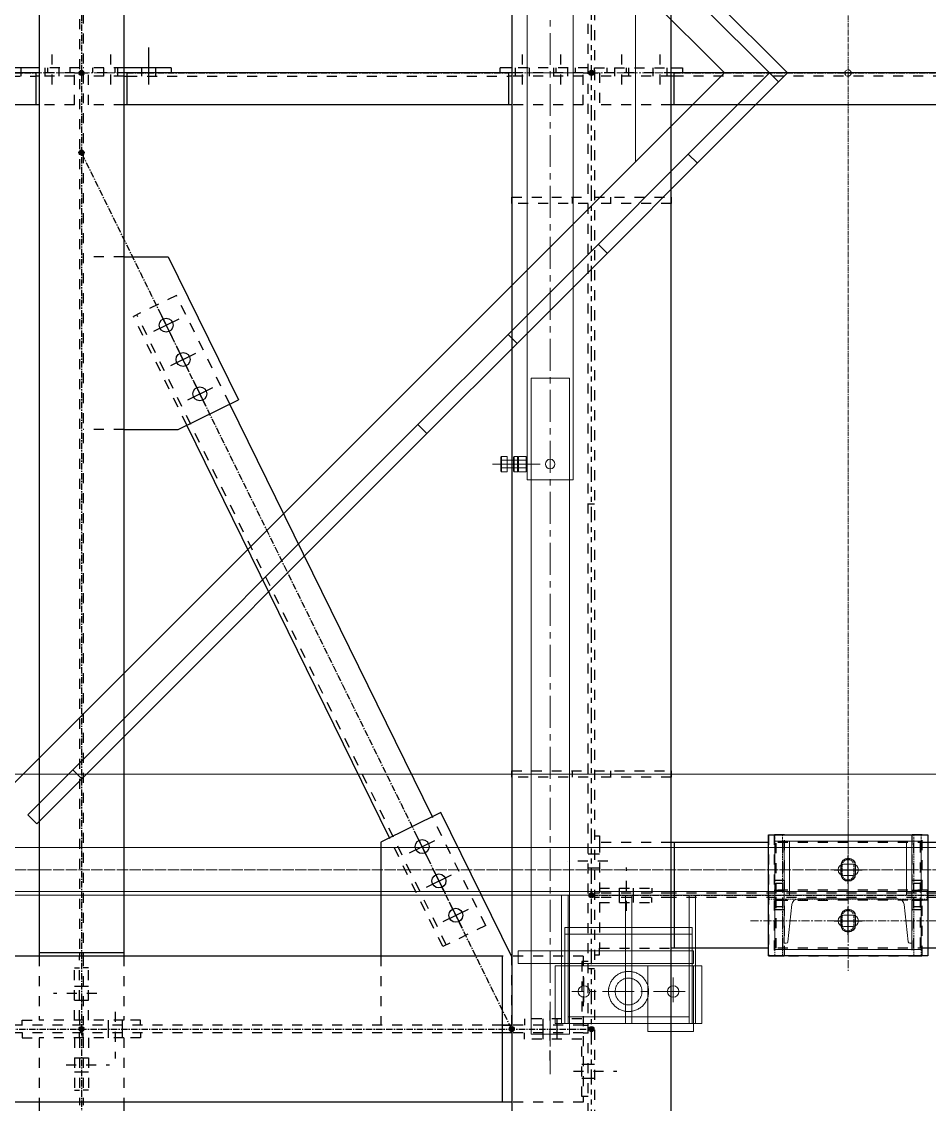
# Model space of a CAD drawing. Header units: inches. Extents: x 209270 to 234360, y -180214 to -150194.
# Drawn here: x 224618 to 226042, y -163182 to -161483 of the extents above; entities that cross this region are included whole.
import ezdxf

# ---------------------------------------------------------------- set-up
doc = ezdxf.new("R2010")
doc.units = ezdxf.units.IN
doc.header["$LTSCALE"] = 10
doc.header["$MEASUREMENT"] = 0
for name, pattern in [('ACAD_ISO02W100', [15, 12, -3]), ('CENTER', [2, 1.25, -0.25, 0.25, -0.25]), ('CENTER2', [1.125, 0.75, -0.125, 0.125, -0.125]), ('DXK_LINE_DOT2', [3.9198, 1.9599, -1.9599]), ('DXK_LINE_DOT5', [7.8785, 2.979, -0.9799, 0.9799, -0.9799, 0.9799, -0.9799]), ('HIDDEN', [0.375, 0.25, -0.125])]:
    doc.linetypes.add(name, pattern=pattern)
doc.layers.get('0').update_dxf_attribs({"color": 1})
for name, color, linetype in [('_BLUE_0', 5, 'Continuous'), ('_BLUE_1', 5, 'Continuous'), ('_BLUE_2', 5, 'Continuous'), ('_BLUE_4', 5, 'Continuous')]:
    doc.layers.add(name, color=color, linetype=linetype)
for name, color, linetype, lineweight in [('All Bought', 1, 'Continuous', 9), ('Belt', 1, 'Continuous', 9), ('CEN', 1, 'CENTER', 9), ('CENETR LINE', 1, 'CENTER2', 9), ('DIM', 1, 'Continuous', 13), ('HIDDEN', 1, 'HIDDEN', 9), ('MAIN OBJECT', 1, 'Continuous', 18), ('OBJECT', 1, 'Continuous', 18), ('STR25', 1, 'Continuous', 5)]:
    doc.layers.add(name, color=color, linetype=linetype, lineweight=lineweight)

# ---------------------------------------------------------------- blocks, each defined once
blk = doc.blocks.new('A$Cb40ec30b')
at = {"layer": 'CEN'}
for p, q in [((0, 15.8), (0, 64.2)), ((-26.3, 40), (26.3, 40)), ((0, -59), (0, -21)), ((-25.5, -40), (26.5, -40))]:
    blk.add_line(p, q, dxfattribs=at)
at = {"layer": 'HIDDEN'}
for points in [[(-103, 6), (-115, 6), (-115, 95), (-103, 95)], [(103, 6), (115, 6), (115, 95), (103, 95)], [(125, 6), (125, -6), (-125, -6), (-125, 6)], [(-103, -6), (-115, -6), (-115, -95), (-103, -95)], [(103, -6), (115, -6), (115, -95), (103, -95)]]:
    blk.add_lwpolyline(points, close=True, dxfattribs=at)
at = {"layer": 'HIDDEN', "elevation": 149686677196.4}
for points in [[(9, 47), (9, 33, -1), (-9, 33), (-9, 47, -1)], [(9, -33), (9, -47, -1), (-9, -47), (-9, -33, -1)]]:
    blk.add_lwpolyline(points, format="xyb", close=True, dxfattribs=at)
at = {"layer": 'STR25', "ltscale": 0.2}
blk.add_lwpolyline([(-125, 95), (125, 95), (125, -95), (-125, -95)], close=True, dxfattribs=at)
blk = doc.blocks.new('A$Cfd238a5e')
at = {"layer": 'CEN'}
for p, q in [((0, 118.3), (0, -118.3)), ((-152.8, 0), (152.8, 0)), ((-152.8, -40), (152.8, -40))]:
    blk.add_line(p, q, dxfattribs=at)
at = {"layer": 'MAIN OBJECT', "ltscale": 0.2, "elevation": 149686677196.4}
for points in [[(7.3, 31), (-6.7, 31, -1), (-6.7, 49), (7.3, 49, -1)], [(7.3, -31), (-6.7, -31, 1), (-6.7, -49), (7.3, -49, 1)]]:
    blk.add_lwpolyline(points, format="xyb", close=True, dxfattribs=at)
at = {"layer": 'OBJECT'}
for points in [[(-115, -85), (115, -85), (115, 85), (-115, 85)], [(-100, 85), (-92, 85), (-92, 0), (-100, 0)], [(100, 85), (92, 85), (92, 0), (100, 0)]]:
    blk.add_lwpolyline(points, close=True, dxfattribs=at)
blk.add_lwpolyline([(-94.4, -72.9, -0.383864), (-96.8, -75), (-100, -75), (-100, 0), (100, 0), (100, -75), (96.8, -75, -0.383864), (94.4, -72.9), (88.3, -14.7, 0.383864), (78.4, -5.7), (-78.4, -5.7, 0.383864), (-88.3, -14.7)], format="xyb", close=True, dxfattribs=at)
at = {"layer": 'DIM'}
blk.add_blockref('A$Cb40ec30b', (0, 0), dxfattribs=at)
blk = doc.blocks.new('A$C2698bf6b')
at = {"layer": 'CENETR LINE'}
for p, q in [((0, -1290), (0, 1290)), ((-22.1, 0), (22.1, 0))]:
    blk.add_line(p, q, dxfattribs=at)
blk.add_circle((0, 0), 5, dxfattribs=at)
at = {"layer": 'DIM'}
blk.add_blockref('A$Cfd238a5e', (0, -1290), dxfattribs=at)
blk = doc.blocks.new('A$C1db7f450')
at = {"layer": 'All Bought', "linetype": 'CENTER', "ltscale": 4}
for p, q in [((372.3, 1342.7, 76268778.1), (372.3, -1570.4, 76268778.1)), ((179.3, -1419, 2061071342.7), (179.3, -1457.9, 2061071342.7)), ((319.3, -1419, 2061071342.7), (319.3, -1457.9, 2061071342.7)), ((160.3, -1440.9, 2061071342.7), (338.2, -1440.9, 2061071342.7))]:
    blk.add_line(p, q, dxfattribs=at)
at = {"layer": 'All Bought'}
for p, q in [((99, 0, -6732037472.9), (1227.3, 1128.3, -6732037472.9)), ((336.3, 638.5, -6732037472.9), (336.3, -638.5, -6732037472.9)), ((408.3, -638.5, -6732037472.9), (408.3, 638.5, -6732037472.9)), ((424.3, 424.3, -6732037472.9), (0, 0, -6732037472.9)), ((14.1, -14.1, -6732037472.9), (438.4, 410.1, -6732037472.9)), ((238.3, -139.3, -6732037472.9), (238.3, 139.3, -6732037472.9)), ((0, 0, -6732037472.9), (424.3, -424.3, -6732037472.9)), ((28.3, 0, -6732037472.9), (438.4, -410.1, -6732037472.9)), ((99, 0, -6732037472.9), (1227.3, -1128.3, -6732037472.9)), ((408.3, 0, -6732037472.9), (336.3, 0, -6732037472.9)), ((141.4, -141.4, -6732037472.9), (155.6, -127.3, -6732037472.9)), ((297, -268.7, -6732037472.9), (282.8, -282.8, -6732037472.9)), ((424.3, -424.3, -6732037472.9), (438.4, -410.1, -6732037472.9)), ((565.7, -565.7, -6732037472.9), (424.3, -424.3, -6732037472.9)), ((438.4, -410.1, -6732037472.9), (579.8, -551.5, -6732037472.9)), ((565.7, -565.7, -6732037472.9), (579.8, -551.5, -6732037472.9)), ((579.8, -551.5, -6732037472.9), (1121.2, -1093, -6732037472.9)), ((1107.1, -1107.1, -6732037472.9), (565.7, -565.7, -6732037472.9)), ((336.3, -638.5, -6732037472.9), (408.3, -638.5, -6732037472.9)), ((342.2, -1508, 76268778.1), (342.2, -638.5, -6732037472.9)), ((402.3, -638.5, -6732037472.9), (402.3, -1508, 76268778.1)), ((1121.2, -1093, -6732037472.9), (1107.1, -1107.1, -6732037472.9)), ((1121.2, -1093, -6732037472.9), (1192, -1163.7, -6732037472.9)), ((1177.8, -1177.8, -6732037472.9), (1107.1, -1107.1, -6732037472.9)), ((1192, -1163.7, -6732037472.9), (1177.8, -1177.8, -6732037472.9)), ((149.3, -1340.8, 2061071342.7), (349.3, -1340.8, 2061071342.7)), ((149.3, -1490.9, 2061071342.7), (149.3, -1340.8, 2061071342.7)), ((349.3, -1340.8, 2061071342.7), (349.3, -1490.9, 2061071342.7)), ((149.3, -1350.8, 2061071342.7), (349.3, -1350.8, 2061071342.7)), ((147.3, -1396.9, 2061071342.7), (147.3, -1376.9, 2061071342.7)), ((147.3, -1376.9, 2061071342.7), (422.4, -1376.9, 2061071342.7)), ((422.4, -1376.9, 2061071342.7), (422.4, -1396.9, 2061071342.7)), ((422.4, -1396.9, 2061071342.7), (147.3, -1396.9, 2061071342.7)), ((219.3, -1400.9, 2061071342.7), (147.3, -1400.9, 2061071342.7)), ((147.3, -1400.9, 2061071342.7), (147.3, -1503.9, 2061071342.7)), ((219.3, -1503.9, 2061071342.7), (219.3, -1400.9, 2061071342.7)), ((349.3, -1490.9, 2061071342.7), (149.3, -1490.9, 2061071342.7)), ((147.3, -1503.9, 2061071342.7), (219.3, -1503.9, 2061071342.7)), ((402.3, -1508, 76268778.1), (342.2, -1508, 76268778.1))]:
    blk.add_line(p, q, dxfattribs=at)
at = {"layer": 'All Bought', "linetype": 'ACAD_ISO02W100', "ltscale": 2.5}
for p, q in [((342.2, -638.5, -6732037472.9), (342.2, -478.7, -6732037472.9)), ((342.2, -478.7, -6732037472.9), (402.3, -478.7, -6732037472.9)), ((402.3, -478.7, -6732037472.9), (402.3, -638.5, -6732037472.9)), ((402.3, -638.5, -6732037472.9), (342.2, -638.5, -6732037472.9))]:
    blk.add_line(p, q, dxfattribs=at)
at = {"layer": 'All Bought', "linetype": 'Continuous'}
for p, q in [((409.8, -601.5, -6732037472.9), (409.8, -625.5, -6732037472.9)), ((421.8, -601.5, -6732037472.9), (409.8, -601.5, -6732037472.9)), ((448.9, -607.5, -6732037472.9), (409.8, -607.5, -6732037472.9)), ((421.8, -601.5, -6732037472.9), (421.8, -625.5, -6732037472.9)), ((421.8, -601.5, -6732037472.9), (422.7, -603.1, -6732037472.9)), ((423.6, -601.5, -6732037472.9), (422.7, -603.1, -6732037472.9)), ((422.7, -603.1, -6732037472.9), (422.7, -624.1, -6732037472.9)), ((423.6, -601.5, -6732037472.9), (423.6, -625.5, -6732037472.9)), ((428.9, -601.5, -6732037472.9), (423.6, -601.5, -6732037472.9)), ((428.9, -601.5, -6732037472.9), (428.9, -625.5, -6732037472.9)), ((428.9, -601.5, -6732037472.9), (429.8, -603.1, -6732037472.9)), ((429.8, -603.1, -6732037472.9), (429.8, -624.1, -6732037472.9)), ((439.8, -601.5, -6732037472.9), (439.8, -625.5, -6732037472.9)), ((448.9, -601.5, -6732037472.9), (439.8, -601.5, -6732037472.9)), ((448.9, -601.5, -6732037472.9), (448.9, -625.5, -6732037472.9)), ((448.9, -601.5, -6732037472.9), (449.8, -603.1, -6732037472.9)), ((449.8, -603.1, -6732037472.9), (449.8, -624.1, -6732037472.9)), ((388.1, -613.5, -6732037472.9), (462.8, -613.5, -6732037472.9)), ((448.9, -619.5, -6732037472.9), (409.8, -619.5, -6732037472.9)), ((421.8, -625.5, -6732037472.9), (409.8, -625.5, -6732037472.9)), ((421.8, -625.5, -6732037472.9), (422.7, -623.9, -6732037472.9)), ((423.6, -625.5, -6732037472.9), (422.7, -623.9, -6732037472.9)), ((428.9, -625.5, -6732037472.9), (423.6, -625.5, -6732037472.9)), ((428.9, -625.5, -6732037472.9), (429.8, -623.9, -6732037472.9)), ((448.9, -625.5, -6732037472.9), (439.8, -625.5, -6732037472.9)), ((448.9, -625.5, -6732037472.9), (449.8, -623.9, -6732037472.9))]:
    blk.add_line(p, q, dxfattribs=at)
at = {"layer": 'All Bought', "linetype": 'ACAD_ISO02W100', "ltscale": 3}
for p, q in [((154.3, -1480.9, 2061071342.7), (154.3, -1400.9, 2061071342.7)), ((154.3, -1400.9, 2061071342.7), (344.3, -1400.9, 2061071342.7)), ((344.3, -1400.9, 2061071342.7), (344.3, -1480.9, 2061071342.7)), ((344.3, -1480.9, 2061071342.7), (154.3, -1480.9, 2061071342.7))]:
    blk.add_line(p, q, dxfattribs=at)
at = {"layer": 'All Bought', "linetype": 'Continuous'}
blk.add_circle((372.3, -613.5, -6732037472.9), 7.5, dxfattribs=at)
at = {"layer": 'All Bought', "linetype": 'ACAD_ISO02W100', "ltscale": 3}
for radius in [31.5, 21]:
    blk.add_circle((249.3, -1440.9, 2061071342.7), radius, dxfattribs=at)
at = {"layer": 'All Bought'}
for centre in [(179.3, -1440.9, 2061071342.7), (319.3, -1440.9, 2061071342.7)]:
    blk.add_circle(centre, 9, dxfattribs=at)
at = {"layer": 'All Bought', "linetype": 'Continuous'}
for centre, radius, start, end in [((417.2, -604.5, -6732037472.9), 5.45, 326.6015, 33.3985), ((402.2, -613.5, -6732037472.9), 20.4, 342.9385, 17.0615), ((428.1, -604.5, -6732037472.9), 5.45, 146.6015, 213.3985), ((443.1, -613.5, -6732037472.9), 20.4, 162.9385, 197.0615), ((424.3, -604.5, -6732037472.9), 5.45, 326.6015, 33.3985), ((409.3, -613.5, -6732037472.9), 20.4, 342.9385, 17.0615), ((444.3, -604.5, -6732037472.9), 5.45, 326.6015, 33.3985), ((429.3, -613.5, -6732037472.9), 20.4, 342.9385, 17.0615), ((417.2, -622.5, -6732037472.9), 5.45, 326.6015, 33.3985), ((428.1, -622.5, -6732037472.9), 5.45, 146.6015, 213.3985), ((424.3, -622.5, -6732037472.9), 5.45, 326.6015, 33.3985), ((444.3, -622.5, -6732037472.9), 5.45, 326.6015, 33.3985)]:
    blk.add_arc(centre, radius, start, end, dxfattribs=at)
at = {"layer": 'MAIN OBJECT'}
for p, q in [((144.3, -1490.9), (144.3, -1290)), ((154.3, -1290), (144.3, -1290)), ((154.3, -1490.9), (154.3, -1290)), ((244.3, -1490.9), (244.3, -1290)), ((254.3, -1290), (244.3, -1290)), ((254.3, -1490.9), (254.3, -1290)), ((344.3, -1490.9), (344.3, -1290)), ((354.3, -1290), (344.3, -1290)), ((354.3, -1490.9), (354.3, -1290)), ((134.3, -1490.9), (134.3, -1400.9)), ((364.3, -1400.9), (134.3, -1400.9)), ((364.3, -1400.9), (364.3, -1490.9)), ((364.3, -1490.9), (134.3, -1490.9))]:
    blk.add_line(p, q, dxfattribs=at)
blk = doc.blocks.new('MECH_DRAWING')
at = {"layer": 'Belt'}
blk.add_line((232519.4, -162663.7, 0), (219599.9, -162663.7, 0), dxfattribs=at)
at = {"layer": 'CEN'}
for p, q in [((220011.9, -161563.7), (232509.3, -161563.7)), ((220972.4, -162813.7), (228896, -162813.7)), ((232519.7, -162813.7), (221148.1, -162813.7))]:
    blk.add_line(p, q, dxfattribs=at)
at = {"layer": 'HIDDEN'}
for p, q in [((220972.4, -162847.6, 8793052905.5), (228896, -162847.6, 8793052905.5)), ((232519.8, -162847.6, 7050750846.7), (221148.1, -162847.6, 7050750846.7))]:
    blk.add_line(p, q, dxfattribs=at)
at = {"layer": 'MAIN OBJECT'}
for p, q in [((220972.4, -162778.7), (228896, -162778.7)), ((232519.6, -162778.7), (221148.1, -162778.7)), ((220972.4, -162853.7), (228896, -162853.7)), ((232519.8, -162853.7), (221148.1, -162853.7))]:
    blk.add_line(p, q, dxfattribs=at)
at = {"layer": 'DIM'}
blk.add_blockref('A$C2698bf6b', (225914.5, -161563.7, 8206523580.7), dxfattribs=at)
at = {"layer": 'MAIN OBJECT', "xscale": -1}
blk.add_blockref('A$C1db7f450', (225819.5, -161563.7, -2763300251.2), dxfattribs=at)
blk = doc.blocks.new('GridLine-116860372-116903 - 114867')
at = {"layer": '_BLUE_2', "linetype": 'DXK_LINE_DOT5'}
blk.add_line((20200.6, 12454.5), (20200.6, 27661.7), dxfattribs=at)
blk = doc.blocks.new('Part-116860372-157441 - 114867')
at = {"layer": '_BLUE_1', "linetype": 'DXK_LINE_DOT2'}
for p, q in [((20194.3, 16350.9), (20206.8, 16350.9)), ((20206.8, 15439), (20194.3, 15439))]:
    blk.add_line(p, q, dxfattribs=at)
blk = doc.blocks.new('Bolt-116860372-115915 - 114867')
at = {"layer": '_BLUE_1', "linetype": 'DXK_LINE_DOT2'}
for p, q in [((20065.6, 17173.3), (20065.6, 17245.8)), ((20140.6, 17173.3), (20140.6, 17245.8)), ((20051.8, 17195.8), (20051.8, 17205.8)), ((20079.3, 17195.8), (20079.3, 17205.8)), ((20126.8, 17195.8), (20126.8, 17205.8)), ((20154.3, 17195.8), (20154.3, 17205.8)), ((20051.8, 17189.6), (20051.8, 17195.8)), ((20079.3, 17189.6), (20079.3, 17195.8)), ((20126.8, 17189.6), (20126.8, 17195.8)), ((20154.3, 17189.6), (20154.3, 17195.8))]:
    blk.add_line(p, q, dxfattribs=at)
blk = doc.blocks.new('Part-116860372-114981 - 114867')
at = {"layer": '_BLUE_4', "linetype": 'Continuous'}
blk.add_hatch(color=256, dxfattribs=at).paths.add_polyline_path([(20200.6, 15315.8, -1), (20200.6, 15325.8, -1)])
at = {"layer": '_BLUE_1', "linetype": 'DXK_LINE_DOT2'}
for p, q in [((20184.3, 15464), (20025.6, 15464)), ((20184.3, 15464), (20184.3, 15177.7)), ((20025.6, 15328.3), (9338.1, 15328.3)), ((20025.6, 15313.4), (9338.1, 15313.4)), ((20184.3, 15328.3), (20044.3, 15328.3)), ((20184.3, 15313.4), (20044.3, 15313.4)), ((20184.3, 15177.7), (14135.7, 15177.7))]:
    blk.add_line(p, q, dxfattribs=at)
at = {"layer": '_BLUE_2', "linetype": 'Continuous'}
for p, q in [((20025.6, 15464), (18841.8, 15464)), ((20025.6, 15464), (20025.6, 15177.7)), ((20043.7, 15464), (20044.3, 15464)), ((20044.3, 15328.3), (20025.6, 15328.3)), ((20044.3, 15313.4), (20025.6, 15313.4)), ((20044.3, 15177.7), (9338.1, 15177.7))]:
    blk.add_line(p, q, dxfattribs=at)
at = {"layer": '_BLUE_4', "linetype": 'CENTER'}
blk.add_line((9338.1, 15320.8), (20200.6, 15320.8), dxfattribs=at)
at = {"layer": '_BLUE_4', "linetype": 'Continuous'}
blk.add_circle((20200.6, 15320.8), 5, dxfattribs=at)
blk = doc.blocks.new('Part-116860372-114985 - 114867')
at = {"layer": '_BLUE_4', "linetype": 'Continuous'}
blk.add_hatch(color=256, dxfattribs=at).paths.add_polyline_path([(19200.6, 15315.8, -1), (19200.6, 15325.8, -1)])
at = {"layer": '_BLUE_1', "linetype": 'DXK_LINE_DOT2'}
for p, q in [((19197, 18908.3), (19197, 15470.2)), ((19204.1, 17626.2), (19204.1, 15470.2)), ((19117.3, 15464), (19117.3, 15338.3)), ((19197, 15338.3), (19197, 15464)), ((19204.1, 15464), (19204.1, 15338.3)), ((19283.8, 15464), (19283.8, 15338.3)), ((19283.8, 15338.3), (19117.3, 15338.3))]:
    blk.add_line(p, q, dxfattribs=at)
at = {"layer": '_BLUE_2', "linetype": 'Continuous'}
for p, q in [((19117.3, 18914.6), (19117.3, 15464)), ((19283.8, 18914.6), (19283.8, 15464)), ((19283.8, 15470.2), (19117.3, 15470.2)), ((19197, 15470.2), (19197, 15464)), ((19204.1, 15470.2), (19204.1, 15464))]:
    blk.add_line(p, q, dxfattribs=at)
at = {"layer": '_BLUE_4', "linetype": 'CENTER'}
blk.add_line((19200.6, 19070.8), (19200.6, 15320.8), dxfattribs=at)
at = {"layer": '_BLUE_4', "linetype": 'Continuous'}
blk.add_circle((19200.6, 15320.8), 5, dxfattribs=at)
blk = doc.blocks.new('Part-116860372-114995 - 114867')
at = {"layer": '_BLUE_4', "linetype": 'Continuous'}
blk.add_hatch(color=256, dxfattribs=at).paths.add_polyline_path([(19200.6, 15315.8, -1), (19200.6, 15325.8, -1)])
at = {"layer": '_BLUE_1', "linetype": 'DXK_LINE_DOT2'}
for p, q in [((19117.3, 15303.4), (19117.3, 15177.7)), ((19283.8, 15303.4), (19117.3, 15303.4)), ((19197, 15303.4), (19197, 15177.7)), ((19204.1, 15303.4), (19204.1, 15177.7)), ((19283.8, 15303.4), (19283.8, 15177.7))]:
    blk.add_line(p, q, dxfattribs=at)
at = {"layer": '_BLUE_2', "linetype": 'Continuous'}
for p, q in [((19117.3, 15177.7), (19117.3, 12689.6)), ((19197, 15177.7), (19197, 15171.5)), ((19204.1, 15177.7), (19204.1, 15171.5)), ((19283.8, 15177.7), (19283.8, 12689.6))]:
    blk.add_line(p, q, dxfattribs=at)
at = {"layer": '_BLUE_4', "linetype": 'CENTER'}
blk.add_line((19200.6, 15320.8), (19200.6, 12570.8), dxfattribs=at)
at = {"layer": '_BLUE_4', "linetype": 'Continuous'}
blk.add_circle((19200.6, 15320.8), 5, dxfattribs=at)
blk = doc.blocks.new('Part-116860372-114997 - 114867')
at = {"layer": '_BLUE_4', "linetype": 'Continuous'}
blk.add_hatch(color=256, dxfattribs=at).paths.add_polyline_path([(20200.6, 15578.3, -1), (20200.6, 15588.3, -1)])
at = {"layer": '_BLUE_1', "linetype": 'DXK_LINE_DOT2'}
for p, q in [((20216.8, 15686.9), (20216.8, 15479.8)), ((20356.8, 15686.9), (20216.8, 15686.9)), ((20860.5, 15686.9), (20548, 15686.9)), ((20356.8, 15587.5), (20216.8, 15587.5)), ((23934.7, 15587.5), (20363.1, 15587.5)), ((20356.8, 15579.1), (20216.8, 15579.1)), ((23934.7, 15579.1), (20363.1, 15579.1)), ((20216.8, 15479.8), (20356.8, 15479.8)), ((20860.5, 15479.8), (20548, 15479.8))]:
    blk.add_line(p, q, dxfattribs=at)
at = {"layer": '_BLUE_2', "linetype": 'Continuous'}
for p, q in [((20548, 15686.9), (20356.8, 15686.9)), ((20363.1, 15686.9), (20363.1, 15479.8)), ((22423, 15686.9), (20860.5, 15686.9)), ((20363.1, 15587.5), (20356.8, 15587.5)), ((20363.1, 15579.1), (20356.8, 15579.1)), ((20363.1, 15479.8), (20356.8, 15479.8)), ((20548, 15479.8), (20363.1, 15479.8)), ((22423, 15479.8), (20860.5, 15479.8))]:
    blk.add_line(p, q, dxfattribs=at)
at = {"layer": '_BLUE_4', "linetype": 'CENTER'}
blk.add_line((20200.6, 15583.3), (23950.6, 15583.3), dxfattribs=at)
at = {"layer": '_BLUE_4', "linetype": 'Continuous'}
blk.add_circle((20200.6, 15583.3), 5, dxfattribs=at)
blk = doc.blocks.new('Part-116860372-116688 - 114867')
at = {"layer": '_BLUE_1', "linetype": 'DXK_LINE_DOT2'}
for p, q in [((20563.1, 15479.8), (20563.1, 15579.1)), ((20575.6, 15579.1), (20575.6, 15479.8)), ((20575.6, 15560.4), (20563.1, 15560.4))]:
    blk.add_line(p, q, dxfattribs=at)
blk = doc.blocks.new('Part-116860372-115036 - 114867')
at = {"layer": '_BLUE_4', "linetype": 'Continuous'}
for points in [[(18579.3, 17190.8, -1), (18579.3, 17200.8, -1)], [(19200.6, 17190.8, -1), (19200.6, 17200.8, -1)]]:
    blk.add_hatch(color=256, dxfattribs=at).paths.add_polyline_path(points)
at = {"layer": '_BLUE_1', "linetype": 'DXK_LINE_DOT2'}
for p, q in [((18592.9, 17133.3), (18592.9, 17195.8)), ((18668.8, 17195.8), (18592.9, 17195.8)), ((18662.6, 17189.6), (18592.9, 17189.6)), ((18668.8, 17189.6), (19111.1, 17189.6)), ((19187, 17195.8), (19111.1, 17195.8)), ((19187, 17189.6), (19117.3, 17189.6)), ((19187, 17133.3), (19187, 17195.8)), ((18662.6, 17133.3), (18592.9, 17133.3)), ((19187, 17133.3), (19117.3, 17133.3))]:
    blk.add_line(p, q, dxfattribs=at)
at = {"layer": '_BLUE_2', "linetype": 'Continuous'}
for p, q in [((18662.6, 17189.6), (18668.8, 17189.6)), ((19111.1, 17195.8), (18668.8, 17195.8)), ((18668.8, 17195.8), (18668.8, 17133.3)), ((19111.1, 17195.8), (19111.1, 17133.3)), ((19117.3, 17189.6), (19111.1, 17189.6)), ((19117.3, 17133.3), (18662.6, 17133.3))]:
    blk.add_line(p, q, dxfattribs=at)
at = {"layer": '_BLUE_4', "linetype": 'CENTER'}
for p, q in [((18579.3, 17195.8), (18592.9, 17195.8)), ((18668.8, 17195.8), (19111.1, 17195.8)), ((19187, 17195.8), (19200.6, 17195.8))]:
    blk.add_line(p, q, dxfattribs=at)
at = {"layer": '_BLUE_4', "linetype": 'Continuous'}
for centre in [(18579.3, 17195.8), (19200.6, 17195.8)]:
    blk.add_circle(centre, 5, dxfattribs=at)
blk = doc.blocks.new('Part-116860372-115037 - 114867')
at = {"layer": '_BLUE_4', "linetype": 'Continuous'}
for points in [[(19200.6, 17190.8, -1), (19200.6, 17200.8, -1)], [(20200.6, 17190.8, -1), (20200.6, 17200.8, -1)]]:
    blk.add_hatch(color=256, dxfattribs=at).paths.add_polyline_path(points)
at = {"layer": '_BLUE_1', "linetype": 'DXK_LINE_DOT2'}
for p, q in [((19214.1, 17133.3), (19214.1, 17195.8)), ((19290.1, 17195.8), (19214.1, 17195.8)), ((19283.8, 17189.6), (19214.1, 17189.6)), ((19290.1, 17189.6), (20038.1, 17189.6)), ((20184.3, 17195.8), (20038.1, 17195.8)), ((20184.3, 17189.6), (20044.3, 17189.6)), ((20184.3, 17133.3), (20184.3, 17195.8)), ((19283.8, 17133.3), (19214.1, 17133.3)), ((20184.3, 17133.3), (20044.3, 17133.3))]:
    blk.add_line(p, q, dxfattribs=at)
at = {"layer": '_BLUE_2', "linetype": 'Continuous'}
for p, q in [((19283.8, 17189.6), (19290.1, 17189.6)), ((20038.1, 17195.8), (19290.1, 17195.8)), ((19290.1, 17133.3), (19290.1, 17195.8)), ((20038.1, 17195.8), (20038.1, 17133.3)), ((20044.3, 17189.6), (20038.1, 17189.6)), ((20044.3, 17133.3), (19283.8, 17133.3))]:
    blk.add_line(p, q, dxfattribs=at)
at = {"layer": '_BLUE_4', "linetype": 'CENTER'}
for p, q in [((19200.6, 17195.8), (19214.1, 17195.8)), ((19290.1, 17195.8), (20038.1, 17195.8)), ((20184.3, 17195.8), (20200.6, 17195.8))]:
    blk.add_line(p, q, dxfattribs=at)
at = {"layer": '_BLUE_4', "linetype": 'Continuous'}
for centre in [(19200.6, 17195.8), (20200.6, 17195.8)]:
    blk.add_circle(centre, 5, dxfattribs=at)
blk = doc.blocks.new('Part-116860372-115913 - 114867')
at = {"layer": '_BLUE_1', "linetype": 'DXK_LINE_DOT2'}
for p, q in [((20194.3, 17205.8), (20044.3, 17205.8)), ((20131.8, 17195.8), (20131.8, 17205.8)), ((20169.3, 17195.8), (20169.3, 17205.8))]:
    blk.add_line(p, q, dxfattribs=at)
at = {"layer": '_BLUE_2', "linetype": 'Continuous'}
for p, q in [((20044.3, 17205.8), (20021.8, 17205.8)), ((20021.8, 17195.8), (20021.8, 17205.8)), ((20044.3, 17195.8), (20038.1, 17195.8))]:
    blk.add_line(p, q, dxfattribs=at)
blk = doc.blocks.new('Part-116860372-115038 - 114867')
at = {"layer": '_BLUE_4', "linetype": 'Continuous'}
for points in [[(20200.6, 17190.8, -1), (20200.6, 17200.8, -1)], [(21450.6, 17190.8, -1), (21450.6, 17200.8, -1)]]:
    blk.add_hatch(color=256, dxfattribs=at).paths.add_polyline_path(points)
at = {"layer": '_BLUE_1', "linetype": 'DXK_LINE_DOT2'}
for p, q in [((20216.8, 17195.8), (20216.8, 17133.3)), ((20363.1, 17195.8), (20216.8, 17195.8)), ((20356.8, 17189.6), (20216.8, 17189.6)), ((21361.1, 17189.6), (20363.1, 17189.6)), ((21361.1, 17195.8), (21437, 17195.8)), ((21437, 17189.6), (21367.3, 17189.6)), ((21437, 17195.8), (21437, 17133.3)), ((20356.8, 17133.3), (20216.8, 17133.3)), ((21437, 17133.3), (21367.3, 17133.3))]:
    blk.add_line(p, q, dxfattribs=at)
at = {"layer": '_BLUE_2', "linetype": 'Continuous'}
for p, q in [((20363.1, 17189.6), (20356.8, 17189.6)), ((21361.1, 17195.8), (20363.1, 17195.8)), ((20363.1, 17133.3), (20363.1, 17195.8)), ((21361.1, 17195.8), (21361.1, 17133.3)), ((21367.3, 17189.6), (21361.1, 17189.6)), ((21367.3, 17133.3), (20356.8, 17133.3))]:
    blk.add_line(p, q, dxfattribs=at)
at = {"layer": '_BLUE_4', "linetype": 'CENTER'}
for p, q in [((20200.6, 17195.8), (20216.8, 17195.8)), ((20363.1, 17195.8), (21361.1, 17195.8)), ((21437, 17195.8), (21450.6, 17195.8))]:
    blk.add_line(p, q, dxfattribs=at)
at = {"layer": '_BLUE_4', "linetype": 'Continuous'}
for centre in [(20200.6, 17195.8), (21450.6, 17195.8)]:
    blk.add_circle(centre, 5, dxfattribs=at)
blk = doc.blocks.new('Part-116860372-115925 - 114867')
at = {"layer": '_BLUE_1', "linetype": 'DXK_LINE_DOT2'}
for p, q in [((20216.8, 15579.1), (20206.8, 15579.1)), ((20216.8, 15569.1), (20319.3, 15569.1)), ((20319.3, 15569.1), (20319.3, 15579.1)), ((20216.8, 15466.6), (20216.8, 15479.8)), ((20206.8, 15466.6), (20216.8, 15466.6))]:
    blk.add_line(p, q, dxfattribs=at)
blk = doc.blocks.new('Part-116860372-115077 - 114867')
at = {"layer": '_BLUE_4', "linetype": 'Continuous'}
for points in [[(19200.6, 17034.6, -1), (19200.6, 17044.6, -1)], [(20044.3, 15315.8, -1), (20044.3, 15325.8, -1)]]:
    blk.add_hatch(color=256, dxfattribs=at).paths.add_polyline_path(points)
at = {"layer": '_BLUE_1', "linetype": 'DXK_LINE_DOT2'}
for p, q in [((19386.7, 16759.7), (19302.6, 16718.3)), ((19491.4, 16546.5), (19386.7, 16759.7)), ((19407.2, 16505.2), (19302.6, 16718.3)), ((19915.9, 15486), (19309.3, 16721.7)), ((19993.3, 15524), (19888.7, 15737.2)), ((19909.2, 15482.7), (19804.5, 15695.9)), ((19993.3, 15524), (19909.2, 15482.7))]:
    blk.add_line(p, q, dxfattribs=at)
at = {"layer": '_BLUE_2', "linetype": 'Continuous'}
for p, q in [((19888.7, 15737.2), (19491.4, 16546.5)), ((19804.5, 15695.9), (19407.2, 16505.2))]:
    blk.add_line(p, q, dxfattribs=at)
at = {"layer": '_BLUE_4', "linetype": 'CENTER'}
blk.add_line((20044.3, 15320.8), (19200.6, 17039.6), dxfattribs=at)
at = {"layer": '_BLUE_4', "linetype": 'Continuous'}
for centre in [(19200.6, 17039.6), (20044.3, 15320.8)]:
    blk.add_circle(centre, 5, dxfattribs=at)
blk = doc.blocks.new('Part-116860372-115211 - 114867')
at = {"layer": '_BLUE_1', "linetype": 'DXK_LINE_DOT2'}
for p, q in [((19084.5, 15313.4), (19084.5, 15303.4)), ((19197, 15303.4), (19197, 15313.4)), ((19084.5, 15303.4), (19117.3, 15303.4)), ((19187, 15303.4), (19187, 15200.9)), ((19187, 15200.9), (19197, 15200.9))]:
    blk.add_line(p, q, dxfattribs=at)
blk = doc.blocks.new('Bolt-116860372-115927 - 114867')
at = {"layer": '_BLUE_1', "linetype": 'DXK_LINE_DOT2'}
for p, q in [((20233.1, 15650), (20154.3, 15650)), ((20206.8, 15663.8), (20194.3, 15663.8)), ((20216.8, 15663.8), (20206.8, 15663.8)), ((20206.8, 15636.3), (20194.3, 15636.3)), ((20216.8, 15636.3), (20206.8, 15636.3))]:
    blk.add_line(p, q, dxfattribs=at)
blk = doc.blocks.new('Part-116860372-115115 - 114867')
at = {"layer": '_BLUE_2', "linetype": 'Continuous'}
for p, q in [((20044.3, 20964.1), (20044.3, 12960.8)), ((20356.8, 12960.8), (20356.8, 20964.1))]:
    blk.add_line(p, q, dxfattribs=at)
blk = doc.blocks.new('Part-116860372-115117 - 114867')
at = {"layer": '_BLUE_1', "linetype": 'DXK_LINE_DOT2'}
for p, q in [((20194.3, 12960.8), (20194.3, 20964.1)), ((20206.8, 20964.1), (20206.8, 12960.8))]:
    blk.add_line(p, q, dxfattribs=at)
blk = doc.blocks.new('Part-116860372-115277 - 114867')
at = {"layer": '_BLUE_1', "linetype": 'DXK_LINE_DOT2'}
for p, q in [((19214.1, 15440.8), (19204.1, 15440.8)), ((19214.1, 15338.3), (19214.1, 15440.8)), ((19204.1, 15338.3), (19204.1, 15328.3)), ((19316.6, 15338.3), (19283.8, 15338.3)), ((19316.6, 15328.3), (19316.6, 15338.3))]:
    blk.add_line(p, q, dxfattribs=at)
blk = doc.blocks.new('Part-116860372-115210 - 114867')
at = {"layer": '_BLUE_1', "linetype": 'DXK_LINE_DOT2'}
for p, q in [((19204.1, 15303.4), (19204.1, 15313.4)), ((19316.6, 15313.4), (19316.6, 15303.4)), ((19214.1, 15303.4), (19214.1, 15200.9)), ((19316.6, 15303.4), (19283.8, 15303.4)), ((19214.1, 15200.9), (19204.1, 15200.9))]:
    blk.add_line(p, q, dxfattribs=at)
blk = doc.blocks.new('Bolt-116860372-115212 - 114867')
at = {"layer": '_BLUE_1', "linetype": 'DXK_LINE_DOT2'}
for p, q in [((19170.8, 15250.9), (19255.8, 15250.9)), ((19187, 15264.6), (19197, 15264.6)), ((19197, 15264.6), (19204.1, 15264.6)), ((19204.1, 15264.6), (19214.1, 15264.6)), ((19187, 15237.1), (19197, 15237.1)), ((19197, 15237.1), (19204.1, 15237.1)), ((19204.1, 15237.1), (19214.1, 15237.1))]:
    blk.add_line(p, q, dxfattribs=at)
blk = doc.blocks.new('Part-116860372-116641 - 114867')
at = {"layer": '_BLUE_1', "linetype": 'DXK_LINE_DOT2'}
for p, q in [((20559.3, 15702.1), (20559.3, 15593.3)), ((20579.3, 15702.1), (20559.3, 15702.1)), ((20579.3, 15593.3), (20579.3, 15702.1)), ((20579.3, 15612.1), (20559.3, 15612.1)), ((20559.3, 15593.3), (20579.3, 15593.3))]:
    blk.add_line(p, q, dxfattribs=at)
blk = doc.blocks.new('Part-116860372-149898 - 114867')
at = {"layer": '_BLUE_1', "linetype": 'DXK_LINE_DOT2'}
for p, q in [((20069.3, 15300.9), (20069.3, 15313.4)), ((20184.3, 15313.4), (20194.3, 15313.4)), ((20181.8, 15300.9), (20069.3, 15300.9)), ((20181.8, 15188.4), (20181.8, 15300.9)), ((20194.3, 15188.4), (20181.8, 15188.4))]:
    blk.add_line(p, q, dxfattribs=at)
blk = doc.blocks.new('Part-116860372-115276 - 114867')
at = {"layer": '_BLUE_1', "linetype": 'DXK_LINE_DOT2'}
for p, q in [((19187, 15338.3), (19187, 15440.8)), ((19187, 15440.8), (19197, 15440.8)), ((19084.5, 15328.3), (19084.5, 15338.3)), ((19084.5, 15338.3), (19117.3, 15338.3)), ((19197, 15338.3), (19197, 15328.3))]:
    blk.add_line(p, q, dxfattribs=at)
blk = doc.blocks.new('Bolt-116860372-115278 - 114867')
at = {"layer": '_BLUE_1', "linetype": 'DXK_LINE_DOT2'}
for p, q in [((19197, 15404.5), (19187, 15404.5)), ((19204.1, 15404.5), (19197, 15404.5)), ((19214.1, 15404.5), (19204.1, 15404.5)), ((19230.4, 15390.8), (19145.4, 15390.8)), ((19197, 15377), (19187, 15377)), ((19204.1, 15377), (19197, 15377)), ((19214.1, 15377), (19204.1, 15377))]:
    blk.add_line(p, q, dxfattribs=at)
blk = doc.blocks.new('Bolt-116860372-115282 - 114867')
at = {"layer": '_BLUE_1', "linetype": 'DXK_LINE_DOT2'}
for p, q in [((19266.6, 15354.5), (19266.6, 15263.3)), ((19252.9, 15338.3), (19252.9, 15328.3)), ((19280.4, 15338.3), (19280.4, 15328.3)), ((19252.9, 15328.3), (19252.9, 15313.4)), ((19252.9, 15313.4), (19252.9, 15303.4)), ((19280.4, 15328.3), (19280.4, 15313.4)), ((19280.4, 15313.4), (19280.4, 15303.4))]:
    blk.add_line(p, q, dxfattribs=at)
blk = doc.blocks.new('Part-116860372-116639 - 114867')
at = {"layer": '_BLUE_1', "linetype": 'DXK_LINE_DOT2'}
for p, q in [((20860.5, 15593.4), (20548, 15593.3)), ((20548, 15573.3), (20548, 15593.3)), ((20860.5, 15573.4), (20860.5, 15593.4)), ((20860.5, 15573.4), (20548, 15573.3))]:
    blk.add_line(p, q, dxfattribs=at)
blk = doc.blocks.new('Part-116860372-116359 - 114867')
at = {"layer": '_BLUE_1', "linetype": 'DXK_LINE_DOT2'}
for p, q in [((20044.3, 16939.6), (20044.3, 16952.1)), ((20044.3, 16952.1), (20194.3, 16952.1)), ((20163.1, 16952.1), (20163.1, 16939.6)), ((20194.3, 16939.6), (20044.3, 16939.6))]:
    blk.add_line(p, q, dxfattribs=at)
blk = doc.blocks.new('Part-116860372-116689 - 114867')
at = {"layer": '_BLUE_1', "linetype": 'DXK_LINE_DOT2'}
for p, q in [((20563.1, 15587.5), (20563.1, 15686.9)), ((20575.6, 15686.9), (20575.6, 15587.5)), ((20575.6, 15606.3), (20563.1, 15606.3))]:
    blk.add_line(p, q, dxfattribs=at)
blk = doc.blocks.new('Bolt-116860372-116646 - 114867')
at = {"layer": '_BLUE_2', "linetype": 'Continuous'}
for p, q in [((20690.5, 15642.1), (20691.6, 15647.4)), ((20691.6, 15647.4), (20694.6, 15651.8)), ((20694.6, 15651.8), (20699, 15654.8)), ((20699, 15654.8), (20704.3, 15655.9)), ((20704.3, 15605.9), (20704.3, 15660.9)), ((20704.3, 15655.9), (20704.3, 15655.9)), ((20704.3, 15655.9), (20709.5, 15654.8)), ((20709.5, 15654.8), (20714, 15651.8)), ((20714, 15651.8), (20717, 15647.4)), ((20717, 15647.4), (20718, 15642.1)), ((20676.8, 15633.4), (20731.8, 15633.4)), ((20690.5, 15624.6), (20690.5, 15642.1)), ((20718, 15642.1), (20718, 15624.6)), ((20691.6, 15619.4), (20690.5, 15624.6)), ((20694.6, 15614.9), (20691.6, 15619.4)), ((20699, 15611.9), (20694.6, 15614.9)), ((20704.3, 15610.9), (20699, 15611.9)), ((20709.5, 15611.9), (20704.3, 15610.9)), ((20704.3, 15610.9), (20704.3, 15610.9)), ((20714, 15614.9), (20709.5, 15611.9)), ((20717, 15619.4), (20714, 15614.9)), ((20718, 15624.6), (20717, 15619.4)), ((20690.5, 15542.1), (20691.6, 15547.4)), ((20690.5, 15524.6), (20690.5, 15542.1)), ((20691.6, 15547.4), (20694.6, 15551.8)), ((20694.6, 15551.8), (20699, 15554.8)), ((20699, 15554.8), (20704.3, 15555.9)), ((20704.3, 15505.9), (20704.3, 15560.9)), ((20704.3, 15555.9), (20704.3, 15555.9)), ((20704.3, 15555.9), (20709.5, 15554.8)), ((20709.5, 15554.8), (20714, 15551.8)), ((20714, 15551.8), (20717, 15547.4)), ((20717, 15547.4), (20718, 15542.1)), ((20718, 15542.1), (20718, 15524.6)), ((20676.8, 15533.4), (20731.8, 15533.4)), ((20691.6, 15519.4), (20690.5, 15524.6)), ((20718, 15524.6), (20717, 15519.4)), ((20694.6, 15514.9), (20691.6, 15519.4)), ((20699, 15511.9), (20694.6, 15514.9)), ((20704.3, 15510.9), (20699, 15511.9)), ((20709.5, 15511.9), (20704.3, 15510.9)), ((20704.3, 15510.9), (20704.3, 15510.9)), ((20714, 15514.9), (20709.5, 15511.9)), ((20717, 15519.4), (20714, 15514.9))]:
    blk.add_line(p, q, dxfattribs=at)
blk = doc.blocks.new('Part-116860372-116361 - 114867')
at = {"layer": '_BLUE_1', "linetype": 'DXK_LINE_DOT2'}
for p, q in [((20044.3, 15814.6), (20044.3, 15827.1)), ((20044.3, 15827.1), (20194.3, 15827.1)), ((20163.1, 15827.1), (20163.1, 15814.6)), ((20194.3, 15814.6), (20044.3, 15814.6))]:
    blk.add_line(p, q, dxfattribs=at)
blk = doc.blocks.new('Part-116860372-115914 - 114867')
at = {"layer": '_BLUE_1', "linetype": 'DXK_LINE_DOT2'}
for p, q in [((20206.8, 17195.8), (20206.8, 17205.8)), ((20206.8, 17205.8), (20356.8, 17205.8)), ((20231.8, 17195.8), (20231.8, 17205.8)), ((20269.3, 17195.8), (20269.3, 17205.8))]:
    blk.add_line(p, q, dxfattribs=at)
at = {"layer": '_BLUE_2', "linetype": 'Continuous'}
for p, q in [((20356.8, 17205.8), (20379.3, 17205.8)), ((20379.3, 17205.8), (20379.3, 17195.8)), ((20363.1, 17195.8), (20356.8, 17195.8))]:
    blk.add_line(p, q, dxfattribs=at)
blk = doc.blocks.new('Bolt-116860372-149900 - 114867')
at = {"layer": '_BLUE_1', "linetype": 'DXK_LINE_DOT2'}
for p, q in [((20119.3, 15357), (20119.3, 15259.5)), ((20105.6, 15340.8), (20105.6, 15328.3)), ((20133.1, 15340.8), (20133.1, 15328.3)), ((20105.6, 15328.3), (20105.6, 15313.4)), ((20105.6, 15313.4), (20105.6, 15300.9)), ((20133.1, 15328.3), (20133.1, 15313.4)), ((20133.1, 15313.4), (20133.1, 15300.9))]:
    blk.add_line(p, q, dxfattribs=at)
blk = doc.blocks.new('Bolt-116860372-115926 - 114867')
at = {"layer": '_BLUE_1', "linetype": 'DXK_LINE_DOT2'}
for p, q in [((20269.3, 15552.9), (20269.3, 15637.9)), ((20255.6, 15587.5), (20255.6, 15597.5)), ((20255.6, 15579.1), (20255.6, 15587.5)), ((20283.1, 15587.5), (20283.1, 15597.5)), ((20283.1, 15579.1), (20283.1, 15587.5)), ((20255.6, 15569.1), (20255.6, 15579.1)), ((20283.1, 15569.1), (20283.1, 15579.1))]:
    blk.add_line(p, q, dxfattribs=at)
blk = doc.blocks.new('Part-116860372-115641 - 114867')
at = {"layer": '_BLUE_1', "linetype": 'DXK_LINE_DOT2'}
for p, q in [((19283.8, 17205.8), (19204.1, 17205.8)), ((19222.9, 17195.8), (19222.9, 17205.8)), ((19266.6, 17195.8), (19266.6, 17205.8))]:
    blk.add_line(p, q, dxfattribs=at)
at = {"layer": '_BLUE_2', "linetype": 'Continuous'}
for p, q in [((19376.6, 17205.8), (19283.8, 17205.8)), ((19376.6, 17205.8), (19376.6, 17195.8)), ((19290.1, 17195.8), (19283.8, 17195.8))]:
    blk.add_line(p, q, dxfattribs=at)
blk = doc.blocks.new('Bolt-116860372-115642 - 114867')
at = {"layer": '_BLUE_1', "linetype": 'DXK_LINE_DOT2'}
for p, q in [((19257.9, 17173.3), (19257.9, 17245.8)), ((19244.1, 17195.8), (19244.1, 17205.8)), ((19271.6, 17195.8), (19271.6, 17205.8)), ((19244.1, 17189.6), (19244.1, 17195.8)), ((19271.6, 17189.6), (19271.6, 17195.8))]:
    blk.add_line(p, q, dxfattribs=at)
at = {"layer": '_BLUE_2', "linetype": 'Continuous'}
for p, q in [((19332.9, 17173.3), (19332.9, 17245.8)), ((19319.1, 17195.8), (19319.1, 17205.8)), ((19346.6, 17195.8), (19346.6, 17205.8)), ((19319.1, 17189.6), (19319.1, 17195.8)), ((19346.6, 17189.6), (19346.6, 17195.8))]:
    blk.add_line(p, q, dxfattribs=at)
blk = doc.blocks.new('Part-116860372-115643 - 114867')
at = {"layer": '_BLUE_1', "linetype": 'DXK_LINE_DOT2'}
for p, q in [((19197, 17205.8), (19117.3, 17205.8)), ((19134.5, 17195.8), (19134.5, 17205.8)), ((19178.3, 17195.8), (19178.3, 17205.8))]:
    blk.add_line(p, q, dxfattribs=at)
at = {"layer": '_BLUE_2', "linetype": 'Continuous'}
for p, q in [((19117.3, 17205.8), (19024.5, 17205.8)), ((19024.5, 17205.8), (19024.5, 17195.8)), ((19117.3, 17195.8), (19111.1, 17195.8))]:
    blk.add_line(p, q, dxfattribs=at)
blk = doc.blocks.new('Bolt-116860372-115644 - 114867')
at = {"layer": '_BLUE_1', "linetype": 'DXK_LINE_DOT2'}
for p, q in [((19143.3, 17173.3), (19143.3, 17245.8)), ((19129.5, 17195.8), (19129.5, 17205.8)), ((19157, 17195.8), (19157, 17205.8)), ((19129.5, 17189.6), (19129.5, 17195.8)), ((19157, 17189.6), (19157, 17195.8))]:
    blk.add_line(p, q, dxfattribs=at)
at = {"layer": '_BLUE_2', "linetype": 'Continuous'}
for p, q in [((19068.3, 17173.3), (19068.3, 17245.8)), ((19054.5, 17195.8), (19054.5, 17205.8)), ((19082, 17195.8), (19082, 17205.8)), ((19054.5, 17189.6), (19054.5, 17195.8)), ((19082, 17189.6), (19082, 17195.8))]:
    blk.add_line(p, q, dxfattribs=at)
blk = doc.blocks.new('Part-116860372-116640 - 114867')
at = {"layer": '_BLUE_2', "linetype": 'Continuous'}
for p, q in [((20548, 15464.6), (20548, 15702.1)), ((20548, 15702.1), (20860.5, 15702.1)), ((20860.5, 15702.1), (20860.6, 15464.6)), ((20860.6, 15464.6), (20548, 15464.6))]:
    blk.add_line(p, q, dxfattribs=at)
blk = doc.blocks.new('Part-116860372-116644 - 114867')
at = {"layer": '_BLUE_1', "linetype": 'DXK_LINE_DOT2'}
for p, q in [((20829.3, 15702.1), (20829.3, 15593.4)), ((20849.3, 15702.1), (20829.3, 15702.1)), ((20849.3, 15593.4), (20849.3, 15702.1)), ((20849.3, 15612.1), (20829.3, 15612.1)), ((20829.3, 15593.4), (20849.3, 15593.4))]:
    blk.add_line(p, q, dxfattribs=at)
blk = doc.blocks.new('Bolt-116860372-115916 - 114867')
at = {"layer": '_BLUE_1', "linetype": 'DXK_LINE_DOT2'}
for p, q in [((20260.6, 17173.3), (20260.6, 17245.8)), ((20335.6, 17173.3), (20335.6, 17245.8)), ((20246.8, 17195.8), (20246.8, 17205.8)), ((20274.3, 17195.8), (20274.3, 17205.8)), ((20321.8, 17195.8), (20321.8, 17205.8)), ((20349.3, 17195.8), (20349.3, 17205.8)), ((20246.8, 17189.6), (20246.8, 17195.8)), ((20274.3, 17189.6), (20274.3, 17195.8)), ((20321.8, 17189.6), (20321.8, 17195.8)), ((20349.3, 17189.6), (20349.3, 17195.8))]:
    blk.add_line(p, q, dxfattribs=at)
blk = doc.blocks.new('Part-116860372-115924 - 114867')
at = {"layer": '_BLUE_1', "linetype": 'DXK_LINE_DOT2'}
for p, q in [((20206.8, 15700), (20216.8, 15700)), ((20216.8, 15700), (20216.8, 15686.9)), ((20216.8, 15587.5), (20206.8, 15587.5)), ((20216.8, 15597.5), (20319.3, 15597.5)), ((20319.3, 15597.5), (20319.3, 15587.5))]:
    blk.add_line(p, q, dxfattribs=at)
blk = doc.blocks.new('Part-116860372-116645 - 114867')
at = {"layer": '_BLUE_1', "linetype": 'DXK_LINE_DOT2'}
for p, q in [((20849.3, 15573.3), (20829.3, 15573.3)), ((20829.3, 15573.3), (20829.3, 15464.6)), ((20849.3, 15464.6), (20849.3, 15573.3)), ((20849.3, 15554.6), (20829.3, 15554.6)), ((20829.3, 15464.6), (20849.3, 15464.6))]:
    blk.add_line(p, q, dxfattribs=at)
blk = doc.blocks.new('Part-116860372-116360 - 114867')
at = {"layer": '_BLUE_1', "linetype": 'DXK_LINE_DOT2'}
for p, q in [((20206.8, 15827.1), (20356.8, 15827.1)), ((20238.1, 15827.1), (20238.1, 15814.6)), ((20356.8, 15827.1), (20356.8, 15814.6)), ((20356.8, 15814.6), (20206.8, 15814.6))]:
    blk.add_line(p, q, dxfattribs=at)
blk = doc.blocks.new('Part-116860372-149899 - 114867')
at = {"layer": '_BLUE_1', "linetype": 'DXK_LINE_DOT2'}
for p, q in [((20194.3, 15453.3), (20181.8, 15453.3)), ((20181.8, 15453.3), (20181.8, 15340.8)), ((20181.8, 15340.8), (20069.3, 15340.8)), ((20069.3, 15340.8), (20069.3, 15328.3)), ((20184.3, 15328.3), (20194.3, 15328.3))]:
    blk.add_line(p, q, dxfattribs=at)
blk = doc.blocks.new('Part-116860372-116287 - 114867')
at = {"layer": '_BLUE_1', "linetype": 'DXK_LINE_DOT2'}
for p, q in [((19283.8, 16835.4), (19204.1, 16835.4)), ((19283.8, 16496.9), (19204.1, 16496.9))]:
    blk.add_line(p, q, dxfattribs=at)
at = {"layer": '_BLUE_2', "linetype": 'Continuous'}
for p, q in [((19283.8, 16835.4), (19370.5, 16835.4)), ((19370.5, 16835.4), (19508.2, 16554.7)), ((19390.4, 16496.9), (19508.2, 16554.7)), ((19283.8, 16496.9), (19390.4, 16496.9))]:
    blk.add_line(p, q, dxfattribs=at)
blk = doc.blocks.new('Bolt-116860372-116288 - 114867')
at = {"layer": '_BLUE_2', "linetype": 'Continuous'}
for p, q in [((19391.4, 16713.2), (19342.1, 16689)), ((19378.9, 16676.4), (19354.6, 16725.8)), ((19424.5, 16645.9), (19375.1, 16621.7)), ((19411.9, 16609.1), (19387.7, 16658.5)), ((19445, 16541.8), (19420.7, 16591.1)), ((19457.5, 16578.6), (19408.2, 16554.3))]:
    blk.add_line(p, q, dxfattribs=at)
for centre in [(19366.7, 16701.1), (19399.8, 16633.8), (19432.8, 16566.5)]:
    blk.add_circle(centre, 13.7, dxfattribs=at)
blk = doc.blocks.new('Part-116860372-116290 - 114867')
at = {"layer": '_BLUE_1', "linetype": 'DXK_LINE_DOT2'}
for p, q in [((19787.7, 15464), (19787.7, 15328.3)), ((20044.7, 15462), (20044.3, 15462.7)), ((20044.7, 15328.3), (20044.7, 15462)), ((20025.6, 15328.3), (20044.3, 15328.3))]:
    blk.add_line(p, q, dxfattribs=at)
at = {"layer": '_BLUE_2', "linetype": 'Continuous'}
for p, q in [((19905.5, 15745.5), (19787.7, 15687.6)), ((20044.3, 15462.7), (19905.5, 15745.5)), ((19787.7, 15687.6), (19787.7, 15464))]:
    blk.add_line(p, q, dxfattribs=at)
blk = doc.blocks.new('Bolt-116860372-116291 - 114867')
at = {"layer": '_BLUE_2', "linetype": 'Continuous'}
for p, q in [((19844, 15666.6), (19893.3, 15690.8)), ((19856.5, 15703.4), (19880.8, 15654)), ((19889.6, 15636), (19913.8, 15586.7)), ((19877, 15599.2), (19926.4, 15623.5)), ((19922.6, 15568.7), (19946.9, 15519.3)), ((19910.1, 15531.9), (19959.4, 15556.1))]:
    blk.add_line(p, q, dxfattribs=at)
for centre in [(19868.7, 15678.7), (19901.7, 15611.3), (19934.8, 15544)]:
    blk.add_circle(centre, 13.7, dxfattribs=at)
blk = doc.blocks.new('Part-116860372-116358 - 114867')
at = {"layer": '_BLUE_1', "linetype": 'DXK_LINE_DOT2'}
for p, q in [((20206.8, 16952.1), (20356.8, 16952.1)), ((20238.1, 16952.1), (20238.1, 16939.6)), ((20356.8, 16952.1), (20356.8, 16939.6)), ((20356.8, 16939.6), (20206.8, 16939.6))]:
    blk.add_line(p, q, dxfattribs=at)
blk = doc.blocks.new('Part-116860372-116642 - 114867')
at = {"layer": '_BLUE_1', "linetype": 'DXK_LINE_DOT2'}
for p, q in [((20548, 15702.1), (20548, 15464.6)), ((20548, 15702.1), (20860.5, 15702.1)), ((20860.5, 15702.1), (20860.6, 15464.6)), ((20548, 15464.6), (20860.6, 15464.6))]:
    blk.add_line(p, q, dxfattribs=at)
blk = doc.blocks.new('Part-116860372-116643 - 114867')
at = {"layer": '_BLUE_1', "linetype": 'DXK_LINE_DOT2'}
for p, q in [((20579.3, 15573.3), (20559.3, 15573.3)), ((20559.3, 15573.3), (20559.3, 15464.6)), ((20579.3, 15464.6), (20579.3, 15573.3)), ((20579.3, 15554.6), (20559.3, 15554.6)), ((20559.3, 15464.6), (20579.3, 15464.6))]:
    blk.add_line(p, q, dxfattribs=at)
blk = doc.blocks.new('Part-116860372-116690 - 114867')
at = {"layer": '_BLUE_1', "linetype": 'DXK_LINE_DOT2'}
for p, q in [((20833.1, 15479.8), (20833.1, 15579.1)), ((20845.6, 15579.1), (20845.6, 15479.8)), ((20845.6, 15560.4), (20833.1, 15560.4))]:
    blk.add_line(p, q, dxfattribs=at)
blk = doc.blocks.new('Part-116860372-116691 - 114867')
at = {"layer": '_BLUE_1', "linetype": 'DXK_LINE_DOT2'}
for p, q in [((20833.1, 15587.5), (20833.1, 15686.9)), ((20845.6, 15686.9), (20845.6, 15587.5)), ((20845.6, 15606.3), (20833.1, 15606.3))]:
    blk.add_line(p, q, dxfattribs=at)
blk = doc.blocks.new('Bolt-116860372-149901 - 114867')
at = {"layer": '_BLUE_1', "linetype": 'DXK_LINE_DOT2'}
for p, q in [((20181.8, 15252.1), (20194.3, 15252.1)), ((20194.3, 15252.1), (20206.8, 15252.1)), ((20165.6, 15238.4), (20250.6, 15238.4)), ((20181.8, 15224.6), (20194.3, 15224.6)), ((20194.3, 15224.6), (20206.8, 15224.6))]:
    blk.add_line(p, q, dxfattribs=at)
blk = doc.blocks.new('Part-116860372-157427 - 114867')
at = {"layer": '_BLUE_1', "linetype": 'DXK_LINE_DOT2'}
for p, q in [((20044.3, 18189.6), (20044.3, 16952.1)), ((20356.8, 16952.1), (20356.8, 18189.6)), ((20044.3, 16939.6), (20044.3, 15827.1)), ((20356.8, 15827.1), (20356.8, 16939.6)), ((20044.3, 15814.6), (20044.3, 14577.1)), ((20356.8, 14577.1), (20356.8, 15814.6))]:
    blk.add_line(p, q, dxfattribs=at)
blk = doc.blocks.new('STR_DRAWING')
at = {"layer": '_BLUE_0', "xscale": 0.8, "yscale": 0.8, "zscale": 0.8}
for name in ['GridLine-116860372-116903 - 114867', 'Part-116860372-115115 - 114867', 'Part-116860372-157427 - 114867', 'Part-116860372-115117 - 114867', 'Part-116860372-114985 - 114867', 'Bolt-116860372-115644 - 114867', 'Bolt-116860372-115642 - 114867', 'Bolt-116860372-115915 - 114867', 'Bolt-116860372-115916 - 114867', 'Part-116860372-115036 - 114867', 'Part-116860372-115643 - 114867', 'Part-116860372-115037 - 114867', 'Part-116860372-115641 - 114867', 'Part-116860372-115913 - 114867', 'Part-116860372-115038 - 114867', 'Part-116860372-115914 - 114867', 'Part-116860372-115077 - 114867', 'Part-116860372-116359 - 114867', 'Part-116860372-116358 - 114867', 'Part-116860372-116287 - 114867', 'Bolt-116860372-116288 - 114867', 'Part-116860372-157441 - 114867', 'Part-116860372-116361 - 114867', 'Part-116860372-116360 - 114867', 'Part-116860372-116290 - 114867', 'Bolt-116860372-116291 - 114867', 'Part-116860372-115924 - 114867', 'Part-116860372-116640 - 114867', 'Part-116860372-116642 - 114867', 'Part-116860372-116641 - 114867', 'Part-116860372-116644 - 114867', 'Part-116860372-114997 - 114867', 'Part-116860372-116689 - 114867', 'Part-116860372-116691 - 114867', 'Bolt-116860372-115927 - 114867', 'Bolt-116860372-116646 - 114867', 'Bolt-116860372-115926 - 114867', 'Part-116860372-116639 - 114867', 'Part-116860372-115925 - 114867', 'Part-116860372-116643 - 114867', 'Part-116860372-116688 - 114867', 'Part-116860372-116645 - 114867', 'Part-116860372-116690 - 114867', 'Part-116860372-114981 - 114867', 'Part-116860372-115276 - 114867', 'Part-116860372-115277 - 114867', 'Part-116860372-149899 - 114867', 'Bolt-116860372-115278 - 114867', 'Bolt-116860372-115282 - 114867', 'Bolt-116860372-149900 - 114867', 'Part-116860372-115211 - 114867', 'Part-116860372-114995 - 114867', 'Part-116860372-115210 - 114867', 'Part-116860372-149898 - 114867', 'Bolt-116860372-115212 - 114867', 'Bolt-116860372-149901 - 114867']:
    blk.add_blockref(name, (971.5, 4264.2), dxfattribs=at)

msp = doc.modelspace()

# ---------------------------------------------------------------- block references
msp.add_blockref('MECH_DRAWING', (0, 0))
at = {"xscale": 0.9999999999078191, "yscale": 1.0000000000951985}
msp.add_blockref('STR_DRAWING', (208379.9, -179584.5), dxfattribs=at)

doc.saveas('drawing.dxf')
